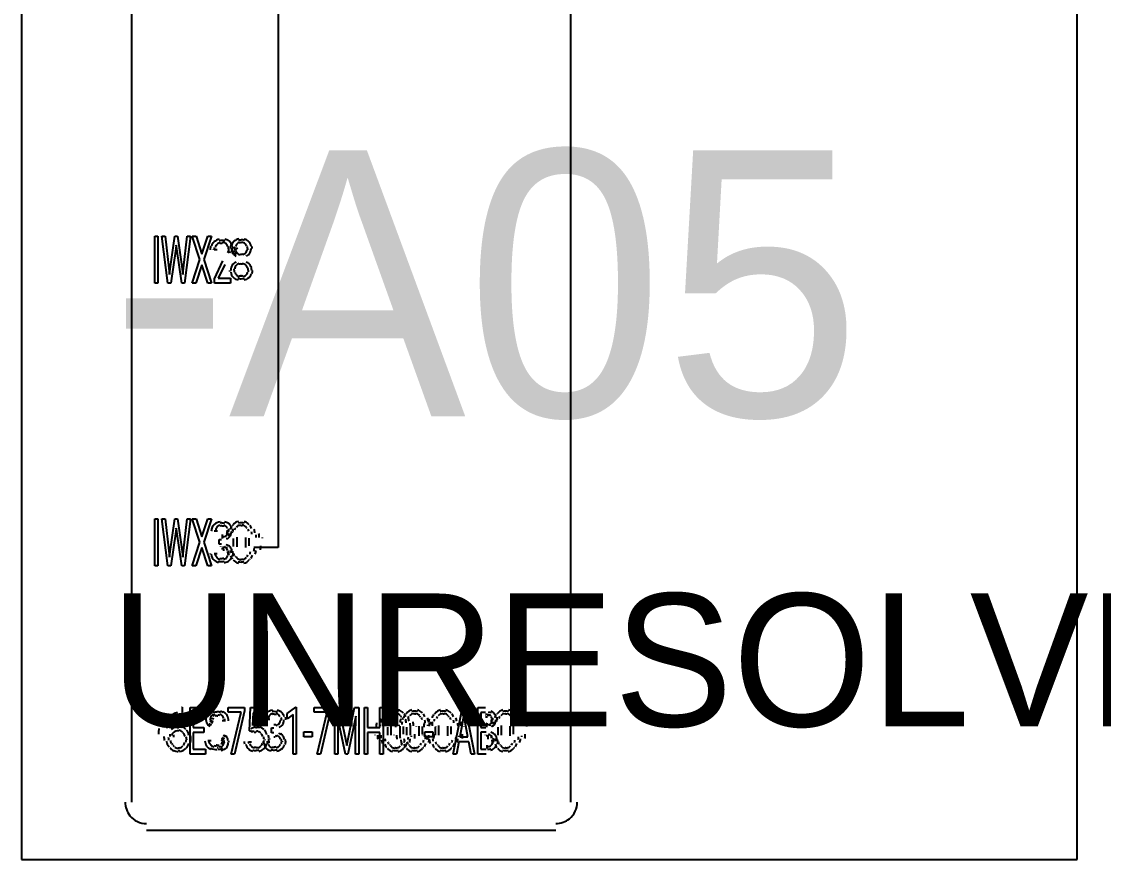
# Model space of a CAD drawing. Header units: millimetres. Extents: x 0 to 1000, y 0 to 1400.
# Drawn here: x 200 to 224.41, y 165 to 183.91 of the extents above; entities that cross this region are included whole.
import ezdxf

# ---------------------------------------------------------------- set-up
doc = ezdxf.new("R2010")
doc.units = ezdxf.units.MM

msp = doc.modelspace()

# ---------------------------------------------------------------- linework, layer by layer
at = {"layer": 'COMPONENT_DETAIL'}
for p, q in [((202.4896, 166.2923), (202.4896, 279.8565)), ((212.3814, 279.8565), (212.3814, 166.2923)), ((205.7869, 214.5676), (205.7869, 172.0342)), ((203.0033, 178.0063), (203.0033, 179.0638)), ((203.0033, 179.0638), (203.0753, 179.0638)), ((203.0753, 179.0638), (203.0753, 178.0063)), ((203.2987, 178.0063), (203.1665, 179.0638)), ((203.1665, 179.0638), (203.2386, 179.0638)), ((203.2386, 179.0638), (203.3249, 178.3397)), ((203.3508, 178.3259), (203.4589, 179.0638)), ((203.4589, 179.0638), (203.5197, 179.0638)), ((203.5197, 179.0638), (203.6252, 178.3259)), ((203.6519, 178.3404), (203.7367, 179.0638)), ((203.8091, 179.0638), (203.6766, 178.0063)), ((203.7367, 179.0638), (203.8091, 179.0638)), ((204.0242, 178.5394), (203.8512, 179.0638)), ((203.8512, 179.0638), (203.9356, 179.0638)), ((203.9356, 179.0638), (204.0674, 178.6585)), ((204.0674, 178.6585), (204.1984, 179.0638)), ((204.2832, 179.0638), (204.1105, 178.5394)), ((204.1984, 179.0638), (204.2832, 179.0638)), ((203.4811, 178.7769), (203.3643, 178.0063)), ((203.4897, 178.8575), (203.4811, 178.7769)), ((203.4983, 178.7769), (203.4897, 178.8575)), ((203.6109, 178.0063), (203.4983, 178.7769)), ((204.4119, 178.7522), (204.3425, 178.7522)), ((203.847, 178.0063), (204.0242, 178.5394)), ((204.0674, 178.4188), (203.9322, 178.0063)), ((204.2017, 178.0063), (204.0674, 178.4188)), ((204.1105, 178.5394), (204.2873, 178.0063)), ((204.353, 178.1029), (204.5422, 178.5096)), ((204.5831, 178.4232), (204.4367, 178.116)), ((203.3249, 178.3397), (203.3354, 178.2002)), ((203.3354, 178.2002), (203.3508, 178.3259)), ((203.6252, 178.3259), (203.6402, 178.1981)), ((203.6402, 178.1981), (203.6519, 178.3404)), ((203.0753, 178.0063), (203.0033, 178.0063)), ((203.3643, 178.0063), (203.2987, 178.0063)), ((203.6766, 178.0063), (203.6109, 178.0063)), ((203.9322, 178.0063), (203.847, 178.0063)), ((204.2873, 178.0063), (204.2017, 178.0063)), ((204.353, 178.0063), (204.353, 178.1029)), ((204.7111, 178.0063), (204.353, 178.0063)), ((204.4367, 178.116), (204.7111, 178.116)), ((204.7111, 178.116), (204.7111, 178.0063)), ((203.0033, 171.6263), (203.0033, 172.6838)), ((203.0033, 172.6838), (203.0753, 172.6838)), ((203.0753, 172.6838), (203.0753, 171.6263)), ((203.2987, 171.6263), (203.1665, 172.6838)), ((203.1665, 172.6838), (203.2386, 172.6838)), ((203.2386, 172.6838), (203.3249, 171.9597)), ((203.3508, 171.9459), (203.4589, 172.6838)), ((203.4589, 172.6838), (203.5197, 172.6838)), ((203.5197, 172.6838), (203.6252, 171.9459)), ((203.6519, 171.9604), (203.7367, 172.6838)), ((203.8091, 172.6838), (203.6766, 171.6263)), ((203.7367, 172.6838), (203.8091, 172.6838)), ((204.0242, 172.1594), (203.8512, 172.6838)), ((203.8512, 172.6838), (203.9356, 172.6838)), ((203.9356, 172.6838), (204.0674, 172.2785)), ((204.0674, 172.2785), (204.1984, 172.6838)), ((204.2832, 172.6838), (204.1105, 172.1594)), ((204.1984, 172.6838), (204.2832, 172.6838)), ((203.4811, 172.3969), (203.3643, 171.6263)), ((203.4897, 172.4775), (203.4811, 172.3969)), ((203.4983, 172.3969), (203.4897, 172.4775)), ((203.6109, 171.6263), (203.4983, 172.3969)), ((204.4172, 172.4063), (204.3477, 172.4063)), ((203.847, 171.6263), (204.0242, 172.1594)), ((204.1105, 172.1594), (204.2873, 171.6263)), ((204.454, 172.1107), (204.454, 172.2204)), ((204.454, 172.2204), (204.5061, 172.2204)), ((204.5061, 172.1107), (204.454, 172.1107)), ((204.7824, 172.0592), (204.7824, 172.2386)), ((204.8518, 172.2712), (204.8518, 172.0563)), ((205.0579, 172.041), (205.0579, 172.2611)), ((205.1273, 172.2516), (205.1273, 172.0773)), ((203.3249, 171.9597), (203.3354, 171.8202)), ((203.3354, 171.8202), (203.3508, 171.9459)), ((203.6252, 171.9459), (203.6402, 171.818)), ((203.6402, 171.818), (203.6519, 171.9604)), ((204.0674, 172.0388), (203.9322, 171.6263)), ((204.2017, 171.6263), (204.0674, 172.0388)), ((204.3429, 171.9052), (204.4127, 171.9052)), ((205.7869, 172.0342), (205.2373, 172.0342)), ((203.0753, 171.6263), (203.0033, 171.6263)), ((203.3643, 171.6263), (203.2987, 171.6263)), ((203.6766, 171.6263), (203.6109, 171.6263)), ((203.9322, 171.6263), (203.847, 171.6263)), ((204.2873, 171.6263), (204.2017, 171.6263)), ((203.61, 168.4311), (203.6224, 168.4311)), ((203.6224, 168.4311), (203.6224, 168.3171)), ((203.7996, 167.3729), (203.7996, 168.4304)), ((203.7996, 168.4304), (204.143, 168.4304)), ((204.143, 168.4304), (204.143, 168.3156)), ((204.658, 168.32), (204.658, 168.4304)), ((204.658, 168.4304), (205.0273, 168.4304)), ((205.0273, 168.4304), (205.0273, 168.3549)), ((205.138, 167.9031), (205.1658, 168.4304)), ((205.1658, 168.4304), (205.4458, 168.4304)), ((205.4458, 168.4304), (205.4458, 168.3062)), ((205.9878, 168.2909), (206.1868, 168.4355)), ((206.1868, 168.4355), (206.1976, 168.4355)), ((206.1976, 168.4355), (206.1976, 167.3729)), ((206.5966, 168.32), (206.5966, 168.4304)), ((206.5966, 168.4304), (206.966, 168.4304)), ((206.966, 168.4304), (206.966, 168.3549)), ((207.0628, 168.4304), (207.1559, 168.4304)), ((207.0628, 167.3729), (207.0628, 168.4304)), ((207.1559, 168.4304), (207.3346, 167.5676)), ((207.3346, 167.5676), (207.5132, 168.4304)), ((207.5132, 168.4304), (207.6067, 168.4304)), ((207.6067, 168.4304), (207.6067, 167.3729)), ((207.7339, 167.3729), (207.7339, 168.4304)), ((207.7339, 168.4304), (207.806, 168.4304)), ((207.806, 168.4304), (207.806, 167.9757)), ((208.0815, 167.9757), (208.0815, 168.4304)), ((208.0815, 168.4304), (208.1539, 168.4304)), ((208.1539, 168.4304), (208.1539, 167.3729)), ((209.736, 167.3729), (209.9447, 168.4304)), ((209.9447, 168.4304), (210.0078, 168.4304)), ((210.0078, 168.4304), (210.2168, 167.3729)), ((210.2904, 167.3729), (210.2904, 168.4304)), ((210.2904, 168.4304), (210.4691, 168.4304)), ((203.6224, 168.3171), (203.6096, 168.3171)), ((204.143, 168.3156), (203.8716, 168.3156)), ((203.8716, 168.3156), (203.8716, 167.9757)), ((204.9538, 168.32), (204.658, 168.32)), ((204.7282, 167.3729), (204.9538, 168.32)), ((205.0273, 168.3549), (204.801, 167.3729)), ((205.2248, 168.3062), (205.2082, 168.0179)), ((205.4458, 168.3062), (205.2248, 168.3062)), ((205.9878, 168.1689), (205.9878, 168.2909)), ((206.1278, 168.2684), (205.9878, 168.1689)), ((206.1278, 167.3729), (206.1278, 168.2684)), ((206.8924, 168.32), (206.5966, 168.32)), ((206.6668, 167.3729), (206.8924, 168.32)), ((206.966, 168.3549), (206.7396, 167.3729)), ((207.3068, 167.3729), (207.1278, 168.227)), ((207.1278, 168.227), (207.1349, 167.7847)), ((207.5414, 168.2292), (207.362, 167.3729)), ((207.5346, 167.7847), (207.5414, 168.2292)), ((209.9763, 168.2583), (209.8835, 167.7637)), ((210.0693, 167.7637), (209.9763, 168.2583)), ((210.3625, 168.3156), (210.3625, 167.9794)), ((210.4691, 168.3156), (210.3625, 168.3156)), ((203.8716, 167.9757), (204.1085, 167.9757)), ((204.1085, 167.9757), (204.1085, 167.8617)), ((204.5991, 168.1246), (204.5266, 168.1246)), ((205.602, 168.1529), (205.5325, 168.1529)), ((205.6388, 167.8574), (205.6388, 167.967)), ((205.6388, 167.967), (205.6909, 167.967)), ((207.806, 167.9757), (208.0815, 167.9757)), ((208.2617, 167.8058), (208.2617, 167.9852)), ((208.3311, 168.0179), (208.3311, 167.8029)), ((208.5372, 167.7876), (208.5372, 168.0077)), ((208.6066, 167.9983), (208.6066, 167.824)), ((208.6933, 167.8058), (208.6933, 167.9852)), ((208.7628, 168.0179), (208.7628, 167.8029)), ((208.9688, 167.7876), (208.9688, 168.0077)), ((209.0383, 167.9983), (209.0383, 167.824)), ((209.337, 167.8058), (209.337, 167.9852)), ((209.4065, 168.0179), (209.4065, 167.8029)), ((209.6125, 167.7876), (209.6125, 168.0077)), ((209.682, 167.9983), (209.682, 167.824)), ((210.3625, 167.9794), (210.4713, 167.9794)), ((210.7487, 167.8058), (210.7487, 167.9852)), ((210.8181, 168.0179), (210.8181, 167.8029)), ((211.0242, 167.7876), (211.0242, 168.0077)), ((211.0937, 167.9983), (211.0937, 167.824)), ((203.354, 167.7753), (203.354, 167.8269)), ((203.4238, 167.8094), (203.4238, 167.76)), ((204.1085, 167.8617), (203.8716, 167.8617)), ((203.8716, 167.8617), (203.8716, 167.487)), ((204.2031, 167.6794), (204.2755, 167.6794)), ((205.1936, 167.8755), (205.138, 167.9031)), ((205.212, 167.9046), (205.1936, 167.8755)), ((205.6909, 167.8574), (205.6388, 167.8574)), ((206.3696, 167.7673), (206.3696, 167.877)), ((206.3696, 167.877), (206.5527, 167.877)), ((206.5527, 167.7673), (206.3696, 167.7673)), ((206.5527, 167.877), (206.5527, 167.7673)), ((207.1349, 167.7847), (207.1349, 167.3729)), ((207.5346, 167.3729), (207.5346, 167.7847)), ((208.0815, 167.8617), (207.806, 167.8617)), ((207.806, 167.8617), (207.806, 167.3729)), ((208.0815, 167.3729), (208.0815, 167.8617)), ((209.0957, 167.7673), (209.0957, 167.877)), ((209.0957, 167.877), (209.2789, 167.877)), ((209.2789, 167.7673), (209.0957, 167.7673)), ((209.2789, 167.877), (209.2789, 167.7673)), ((209.8835, 167.7637), (210.0693, 167.7637)), ((210.4826, 167.8675), (210.3625, 167.8675)), ((210.3625, 167.8675), (210.3625, 167.487)), ((210.4826, 167.8675), (210.4826, 167.8675)), ((203.8716, 167.487), (204.1468, 167.487)), ((204.1468, 167.487), (204.1468, 167.3729)), ((205.1185, 167.6511), (205.1842, 167.6511)), ((205.5277, 167.6518), (205.5975, 167.6518)), ((209.8618, 167.6489), (209.8103, 167.3729)), ((210.0907, 167.6489), (209.8618, 167.6489)), ((210.1429, 167.3729), (210.0907, 167.6489)), ((210.3625, 167.487), (210.4815, 167.487)), ((204.1468, 167.3729), (203.7996, 167.3729)), ((204.801, 167.3729), (204.7282, 167.3729)), ((206.1976, 167.3729), (206.1278, 167.3729)), ((206.7396, 167.3729), (206.6668, 167.3729)), ((207.1349, 167.3729), (207.0628, 167.3729)), ((207.362, 167.3729), (207.3068, 167.3729)), ((207.6067, 167.3729), (207.5346, 167.3729)), ((207.806, 167.3729), (207.7339, 167.3729)), ((208.1539, 167.3729), (208.0815, 167.3729)), ((209.8103, 167.3729), (209.736, 167.3729)), ((210.2168, 167.3729), (210.1429, 167.3729)), ((210.48, 167.3729), (210.2904, 167.3729)), ((212.0517, 165.6542), (202.8193, 165.6542))]:
    msp.add_line(p, q, dxfattribs=at)
for centre, radius, start, end in [((204.4951, 178.7757), 0.222, 133.4541, 162.9471), ((204.5035, 178.7586), 0.2399, 100.787, 133.4382), ((204.5086, 178.7784), 0.1418, 102.1738, 129.2061), ((204.5197, 178.6185), 0.3487, 89.6607, 101.3702), ((204.5228, 178.624), 0.3445, 78.2173, 90.4129), ((204.5215, 178.7338), 0.1776, 82.1602, 90.1506), ((204.5277, 178.8004), 0.1263, 43.4417, 83.1661), ((204.5394, 178.7709), 0.2305, 55.9269, 78.4888), ((204.5486, 178.8015), 0.2037, 47.9298, 55.4049), ((204.5534, 178.8109), 0.1938, 4.3348, 48.056), ((204.9261, 178.8127), 0.1917, 132.2456, 164.5091), ((204.9396, 178.7833), 0.2214, 100.7054, 132.1386), ((204.9477, 178.8055), 0.1219, 105.9233, 135.1661), ((204.9538, 178.6588), 0.3182, 89.673, 101.2452), ((204.9541, 178.7599), 0.1578, 89.4777, 105.7297), ((204.9567, 178.6746), 0.3062, 76.2877, 90.4586), ((204.9551, 178.7439), 0.1699, 86.9834, 90.0192), ((204.9585, 178.7992), 0.1278, 44.3958, 88.2499), ((204.971, 178.7851), 0.2198, 47.8241, 76.4266), ((204.9814, 178.8086), 0.1963, 6.9168, 47.6262), ((204.5326, 178.7558), 0.279, 163.2878, 180.5582), ((204.5982, 178.7522), 0.2734, 178.4391, 180.0084), ((204.5577, 178.7565), 0.2138, 165.9091, 178.8685), ((204.5106, 178.7809), 0.1424, 136.1757, 166.3673), ((204.505, 178.7897), 0.1318, 129.7286, 135.7539), ((204.52, 178.6852), 0.2144, 89.5461, 102.5418), ((204.5241, 178.7934), 0.1338, 16.1713, 43.5286), ((204.4842, 178.7818), 0.1937, 331.4255, 352.9366), ((204.5004, 178.7811), 0.1698, 359.4863, 15.9343), ((204.4376, 178.8283), 0.2707, 328.8295, 331.7891), ((204.4906, 178.779), 0.1842, 353.2258, 0.0166), ((204.342, 178.9424), 0.4356, 323.8963, 328.6419), ((204.9681, 178.7909), 0.2555, 164.6186, 180.5293), ((204.9485, 178.7878), 0.2267, 179.9991, 181.1691), ((204.9221, 178.7835), 0.1879, 180.4316, 213.2715), ((204.5222, 178.8006), 0.2403, 337.8914, 358.9968), ((204.1588, 179.1992), 0.7675, 320.7373, 323.9739), ((204.9311, 178.7953), 0.2038, 213.3437, 222.6274), ((204.3954, 178.8952), 0.4397, 326.9133, 338.3508), ((204.5022, 178.7955), 0.2696, 359.9252, 5.5972), ((204.9368, 178.8077), 0.2164, 222.955, 244.137), ((204.2091, 179.1262), 0.7644, 319.6472, 327.096), ((204.9873, 178.7871), 0.1818, 168.3802, 180.3602), ((204.9767, 178.7837), 0.1661, 179.5033, 194.9126), ((204.9487, 178.8043), 0.1236, 135.3052, 168.9884), ((204.9493, 178.7698), 0.1246, 194.9721, 224.1944), ((203.9118, 179.5883), 1.235, 318.5133, 320.7829), ((204.03, 179.4122), 1.1052, 317.2588, 319.9046), ((204.948, 178.7677), 0.1221, 224.2962, 262.0157), ((204.9546, 178.8338), 0.1732, 261.1246, 270.1963), ((204.956, 178.8169), 0.1604, 269.4827, 285.0987), ((204.9632, 178.7646), 0.1193, 285.1585, 315.9485), ((204.9594, 178.7991), 0.1269, 16.3252, 44.7914), ((204.9591, 178.772), 0.1276, 316.0414, 351.9161), ((204.9738, 178.8059), 0.2142, 296.7588, 325.7536), ((204.9371, 178.7875), 0.1607, 359.479, 16.0678), ((204.9248, 178.7848), 0.1787, 351.1058, 0.1939), ((204.9921, 178.7814), 0.1817, 325.8415, 338.4794), ((204.9842, 178.7855), 0.1936, 338.8763, 0.5167), ((204.926, 178.7888), 0.2789, 359.8416, 7.9697), ((204.928, 178.2844), 0.2178, 115.5538, 145.6416), ((204.9439, 178.2292), 0.2656, 113.2433, 116.2058), ((204.9449, 178.3135), 0.1362, 104.8857, 135.2446), ((204.9532, 178.2529), 0.1837, 89.4956, 104.8581), ((204.9546, 178.2318), 0.1997, 82.2613, 90.1434), ((204.9613, 178.3043), 0.1439, 45.303, 83.1921), ((204.9724, 178.257), 0.2413, 47.9007, 67.1949), ((204.9602, 178.8504), 0.2534, 296.0928, 297.3613), ((204.9816, 178.2793), 0.2198, 35.2364, 47.5511), ((204.9753, 178.2913), 0.2848, 179.9316, 185.3254), ((204.9204, 178.2947), 0.2041, 145.6796, 180.626), ((204.921, 178.2753), 0.2043, 184.0105, 228.5071), ((204.985, 178.2955), 0.197, 171.2646, 180.1864), ((204.9771, 178.2926), 0.1854, 179.5155, 193.6464), ((204.9473, 178.3095), 0.1407, 135.34, 172.1044), ((204.9389, 178.2738), 0.1277, 193.354, 225.8259), ((204.9408, 178.2802), 0.1331, 226.4181, 255.8552), ((204.9528, 178.3648), 0.1997, 255.4654, 268.7987), ((204.955, 178.4406), 0.2572, 268.3449, 270.0095), ((204.9561, 178.3788), 0.2103, 269.576, 282.082), ((204.9666, 178.2889), 0.1404, 281.752, 306.6056), ((204.9712, 178.2743), 0.1275, 307.1346, 314.0278), ((204.9695, 178.2767), 0.1305, 314.2552, 350.1694), ((204.9639, 178.3085), 0.139, 17.2921, 45.4631), ((204.942, 178.2968), 0.1723, 359.4454, 16.9257), ((204.9298, 178.2934), 0.1902, 349.4141, 0.2933), ((204.9928, 178.2704), 0.1978, 310.8497, 342.7449), ((204.9938, 178.295), 0.1982, 359.276, 35.4014), ((204.959, 178.2884), 0.2493, 343.1293, 0.5776), ((204.9355, 178.309), 0.2375, 228.7554, 257.8485), ((204.9533, 178.454), 0.3506, 257.4586, 270.4286), ((204.9566, 178.4539), 0.3505, 269.6192, 281.979), ((204.9733, 178.3135), 0.2413, 281.5473, 310.917), ((204.4905, 172.4074), 0.2106, 131.5745, 154.4799), ((204.5051, 172.3788), 0.2411, 96.9874, 131.9691), ((204.5153, 172.2661), 0.3277, 89.8593, 97.7827), ((204.5176, 172.2424), 0.3457, 78.3654, 90.4133), ((204.5343, 172.3925), 0.2293, 56.623, 78.6387), ((204.5444, 172.4265), 0.1997, 47.0255, 56.0856), ((204.5453, 172.43), 0.1968, 10.9208, 46.7779), ((204.933, 172.4346), 0.1964, 101.644, 144.5143), ((204.9529, 172.2819), 0.3158, 89.5283, 102.582), ((204.9566, 172.2784), 0.3185, 77.0438, 90.5082), ((204.9754, 172.4269), 0.2025, 48.2778, 77.4996), ((204.9788, 172.4386), 0.1926, 36.3142, 47.6307), ((204.4927, 172.41), 0.2128, 155.3484, 180.7484), ((204.5372, 172.4069), 0.1761, 172.5097, 180.1361), ((204.5034, 172.4185), 0.1258, 133.835, 173.5343), ((204.5055, 172.4131), 0.1309, 103.293, 133.562), ((204.5149, 172.3408), 0.1874, 89.5322, 103.5319), ((204.5176, 172.3161), 0.2062, 76.1116, 90.7029), ((205.3407, 172.2429), 0.8194, 173.7674, 180.2316), ((204.5357, 172.4413), 0.1076, 13.9578, 77.6714), ((204.5283, 172.3902), 0.1216, 311.7325, 354.2803), ((205.1296, 172.2891), 0.5076, 164.3059, 173.9001), ((204.4943, 172.4015), 0.1721, 353.0942, 0.1175), ((205.2466, 172.2752), 0.5791, 172.0258, 178.0705), ((204.4728, 172.4058), 0.2037, 359.1804, 15.0452), ((204.9935, 172.365), 0.2998, 148.7922, 164.5682), ((204.5369, 172.428), 0.2163, 325.2332, 332.8747), ((204.5673, 172.4001), 0.1669, 332.355, 359.718), ((205.0924, 172.318), 0.3505, 163.3765, 172.1411), ((204.9491, 172.4129), 0.2252, 144.5884, 148.1162), ((204.4816, 172.4015), 0.2928, 359.6364, 11.6088), ((204.9946, 172.3756), 0.2005, 149.4208, 163.6283), ((204.9449, 172.4335), 0.1154, 105.7981, 149.7388), ((204.9535, 172.3732), 0.1628, 89.3804, 105.6764), ((204.9551, 172.3499), 0.1805, 81.1057, 90.2187), ((204.9636, 172.4298), 0.1188, 30.7408, 82.4658), ((204.939, 172.3987), 0.1618, 24.2875, 31.3934), ((204.8842, 172.3538), 0.2492, 12.0807, 23.8171), ((204.9382, 172.3857), 0.2644, 18.2931, 35.677), ((204.7554, 172.2983), 0.4427, 4.8365, 12.2906), ((204.8193, 172.3067), 0.4488, 8.0247, 18.5606), ((204.5587, 172.2643), 0.7326, 359.8093, 4.9408), ((204.6248, 172.2511), 0.7374, 1.1275, 8.1718), ((204.5048, 172.5272), 0.2327, 270.492, 281.8953), ((204.5161, 172.4275), 0.1553, 281.669, 301.2944), ((204.524, 172.3994), 0.131, 301.7835, 311.7546), ((205.3887, 172.2622), 0.7879, 177.8639, 179.5036), ((204.5496, 171.883), 0.2268, 57.6433, 72.8626), ((204.544, 172.4184), 0.2035, 292.9804, 325.2391), ((204.5311, 172.467), 0.2449, 292.5422, 293.6931), ((204.5661, 171.935), 0.1805, 36.7247, 57.4701), ((204.555, 172.0729), 0.8399, 353.8441, 0.2288), ((204.4732, 172.2396), 0.96, 0.5433, 1.3867), ((204.5279, 171.905), 0.2715, 179.976, 183.2331), ((204.4793, 171.8932), 0.1999, 181.8183, 229.6455), ((204.5198, 171.9032), 0.1573, 179.4468, 196.2872), ((204.497, 171.8911), 0.1226, 196.5661, 227.7059), ((205.4103, 172.0749), 0.9215, 180.7435, 181.1522), ((204.5037, 171.6987), 0.3125, 84.0196, 89.3326), ((204.5112, 171.8218), 0.2185, 71.9008, 84.3555), ((205.2836, 172.0657), 0.7355, 180.8977, 188.0055), ((204.5279, 171.9179), 0.1416, 49.5091, 72.1833), ((204.5364, 171.9404), 0.1205, 12.9498, 48.7551), ((204.5331, 171.8883), 0.1245, 315.0731, 345.0429), ((205.3381, 172.053), 0.7135, 179.7996, 185.2461), ((205.0986, 172.014), 0.4612, 187.8816, 198.2347), ((204.4959, 171.9203), 0.1819, 359.5051, 13.4237), ((204.49, 171.9126), 0.1905, 344.5985, 357.9271), ((204.5491, 171.8958), 0.2035, 311.6358, 343.7652), ((204.448, 171.9181), 0.2521, 357.4755, 0.0225), ((204.5656, 171.9361), 0.1806, 8.0545, 36.3562), ((204.9825, 171.9382), 0.2814, 197.9695, 215.2623), ((205.1491, 172.0183), 0.435, 185.1412, 193.0082), ((204.5253, 171.9221), 0.2407, 359.8317, 8.5873), ((204.5077, 171.9178), 0.2665, 343.9832, 0.5571), ((205.0256, 171.9618), 0.2488, 192.7897, 205.2507), ((204.9767, 171.9196), 0.1702, 205.8002, 211.2546), ((204.9522, 171.8879), 0.127, 210.379, 238.4008), ((204.9183, 171.9321), 0.195, 328.6635, 343.3325), ((204.8168, 171.9933), 0.351, 343.0498, 351.9392), ((204.9117, 171.9491), 0.3064, 329.2804, 344.7473), ((204.6548, 172.0395), 0.5914, 351.8072, 357.7958), ((204.7718, 172.0261), 0.5198, 344.4935, 353.9764), ((204.5038, 172.0547), 0.8132, 357.5871, 359.2682), ((204.4987, 171.9354), 0.2427, 229.4224, 256.8555), ((204.5047, 171.9077), 0.1395, 227.7653, 257.8763), ((204.5145, 172.0606), 0.3404, 256.6827, 270.4413), ((204.5152, 171.993), 0.2059, 257.4584, 270.4267), ((204.5174, 172.0192), 0.2258, 269.5965, 280.8788), ((204.5174, 172.0643), 0.3432, 269.7285, 280.3858), ((204.5281, 171.9155), 0.1457, 280.6347, 299.8594), ((204.5315, 171.9344), 0.2426, 279.783, 311.6256), ((204.537, 171.8828), 0.1176, 300.3576, 314.5516), ((204.9348, 171.8762), 0.1971, 215.8618, 257.2788), ((204.9536, 172.0162), 0.3067, 256.6229, 270.5105), ((204.9513, 171.8921), 0.1291, 239.6522, 265.9794), ((204.9553, 171.9529), 0.1755, 265.1324, 270.0603), ((204.9569, 172.0271), 0.315, 269.5979, 281.6733), ((204.9566, 171.9236), 0.1533, 269.3314, 287.218), ((204.9631, 171.8781), 0.1176, 287.7958, 329.0809), ((204.9757, 171.876), 0.1972, 280.5802, 324.9173), ((204.958, 171.8999), 0.2289, 324.9361, 328.6153), ((203.6119, 167.9746), 0.3632, 141.4299, 157.8541), ((203.5819, 168.0156), 0.3094, 102.8716, 140.8565), ((203.6016, 167.986), 0.2533, 134.5304, 161.621), ((203.5939, 167.9958), 0.2402, 104.2856, 133.863), ((203.6122, 167.795), 0.4824, 90.3778, 103.5868), ((203.6121, 167.8652), 0.3428, 90.6001, 104.5147), ((204.3509, 168.1611), 0.1917, 132.4834, 181.0242), ((204.3787, 168.1103), 0.2477, 129.2526, 133.4249), ((204.3856, 168.0904), 0.2658, 101.9879, 128.8742), ((204.4014, 168.159), 0.1588, 175.1781, 180.0581), ((204.3696, 168.1681), 0.1119, 127.7287, 176.7106), ((204.5253, 168.761), 0.6216, 248.2007, 252.4528), ((204.3809, 168.1413), 0.138, 114.0403, 127.9849), ((204.5815, 169.0973), 0.8896, 252.3389, 254.347), ((204.3937, 168.083), 0.1861, 99.0696, 113.7659), ((204.4042, 167.9347), 0.3869, 89.5906, 102.3171), ((204.405, 167.9523), 0.2866, 89.6695, 99.2313), ((204.4075, 167.9635), 0.3651, 77.2359, 90.3249), ((204.4063, 167.9166), 0.3136, 86.2643, 90.0533), ((204.4111, 168.0257), 0.2306, 73.7889, 86.6654), ((204.4267, 168.1253), 0.1517, 48.5927, 74.1243), ((204.4172, 168.051), 0.2973, 63.838, 77.0809), ((204.4344, 168.1439), 0.1337, 14.9782, 48.2005), ((204.4302, 168.0978), 0.257, 45.9863, 64.1609), ((204.4014, 168.1269), 0.1837, 359.4697, 14.9832), ((204.4424, 168.1247), 0.2299, 32.2748, 45.6545), ((204.4455, 168.1264), 0.2254, 359.6507, 32.613), ((205.6775, 168.1566), 0.2128, 155.3484, 180.7484), ((205.6753, 168.154), 0.2106, 131.5745, 154.4799), ((205.6899, 168.1254), 0.2411, 96.9874, 131.9691), ((205.722, 168.1535), 0.1761, 172.5097, 180.1361), ((205.6882, 168.1651), 0.1258, 133.835, 173.5343), ((205.6903, 168.1597), 0.1309, 103.293, 133.562), ((205.7001, 168.0128), 0.3277, 89.8593, 97.7827), ((205.6996, 168.0874), 0.1874, 89.5322, 103.5319), ((205.7024, 167.9891), 0.3457, 78.3654, 90.4133), ((205.7024, 168.0627), 0.2062, 76.1116, 90.7029), ((205.7205, 168.1879), 0.1076, 13.9578, 77.6714), ((205.7191, 168.1391), 0.2293, 56.623, 78.6387), ((205.7292, 168.1731), 0.1997, 47.0255, 56.0856), ((205.6576, 168.1524), 0.2037, 359.1804, 15.0452), ((205.7301, 168.1767), 0.1968, 10.9208, 46.7779), ((205.6663, 168.1481), 0.2928, 359.6364, 11.6088), ((208.6089, 168.0357), 0.5076, 164.3059, 173.9001), ((208.4728, 168.1116), 0.2998, 148.7922, 164.5682), ((208.5716, 168.0646), 0.3505, 163.3765, 172.1411), ((208.4284, 168.1596), 0.2252, 144.5884, 148.1162), ((208.4123, 168.1813), 0.1964, 101.644, 144.5143), ((208.4739, 168.1223), 0.2005, 149.4208, 163.6283), ((208.4242, 168.1801), 0.1154, 105.7981, 149.7388), ((208.4322, 168.0285), 0.3158, 89.5283, 102.582), ((208.4328, 168.1198), 0.1628, 89.3804, 105.6764), ((208.4359, 168.025), 0.3185, 77.0438, 90.5082), ((208.4344, 168.0965), 0.1805, 81.1057, 90.2187), ((208.4428, 168.1764), 0.1188, 30.7408, 82.4658), ((208.4547, 168.1735), 0.2025, 48.2778, 77.4996), ((209.0406, 168.0357), 0.5076, 164.3059, 173.9001), ((208.4183, 168.1453), 0.1618, 24.2875, 31.3934), ((208.4581, 168.1852), 0.1926, 36.3142, 47.6307), ((208.3635, 168.1004), 0.2492, 12.0807, 23.8171), ((208.9045, 168.1116), 0.2998, 148.7922, 164.5682), ((208.4175, 168.1323), 0.2644, 18.2931, 35.677), ((209.0033, 168.0646), 0.3505, 163.3765, 172.1411), ((208.8601, 168.1596), 0.2252, 144.5884, 148.1162), ((208.844, 168.1813), 0.1964, 101.644, 144.5143), ((208.9056, 168.1223), 0.2005, 149.4208, 163.6283), ((208.2986, 168.0533), 0.4488, 8.0247, 18.5606), ((208.8558, 168.1801), 0.1154, 105.7981, 149.7388), ((208.8638, 168.0285), 0.3158, 89.5283, 102.582), ((208.8644, 168.1198), 0.1628, 89.3804, 105.6764), ((208.8675, 168.025), 0.3185, 77.0438, 90.5082), ((208.8661, 168.0965), 0.1805, 81.1057, 90.2187), ((208.8745, 168.1764), 0.1188, 30.7408, 82.4658), ((208.8863, 168.1735), 0.2025, 48.2778, 77.4996), ((208.85, 168.1453), 0.1618, 24.2875, 31.3934), ((208.8897, 168.1852), 0.1926, 36.3142, 47.6307), ((208.7951, 168.1004), 0.2492, 12.0807, 23.8171), ((208.8491, 168.1323), 0.2644, 18.2931, 35.677), ((208.7303, 168.0533), 0.4488, 8.0247, 18.5606), ((209.6843, 168.0357), 0.5076, 164.3059, 173.9001), ((209.5482, 168.1116), 0.2998, 148.7922, 164.5682), ((209.647, 168.0646), 0.3505, 163.3765, 172.1411), ((209.5038, 168.1596), 0.2252, 144.5884, 148.1162), ((209.4877, 168.1813), 0.1964, 101.644, 144.5143), ((209.5493, 168.1223), 0.2005, 149.4208, 163.6283), ((209.4996, 168.1801), 0.1154, 105.7981, 149.7388), ((209.5075, 168.0285), 0.3158, 89.5283, 102.582), ((209.5081, 168.1198), 0.1628, 89.3804, 105.6764), ((209.5112, 168.025), 0.3185, 77.0438, 90.5082), ((209.5098, 168.0965), 0.1805, 81.1057, 90.2187), ((209.5182, 168.1764), 0.1188, 30.7408, 82.4658), ((209.53, 168.1735), 0.2025, 48.2778, 77.4996), ((209.4937, 168.1453), 0.1618, 24.2875, 31.3934), ((209.5334, 168.1852), 0.1926, 36.3142, 47.6307), ((209.4388, 168.1004), 0.2492, 12.0807, 23.8171), ((209.4928, 168.1323), 0.2644, 18.2931, 35.677), ((209.374, 168.0533), 0.4488, 8.0247, 18.5606), ((210.4708, 167.7642), 0.5052, 82.1256, 90.2933), ((210.4692, 167.9554), 0.2732, 89.8852, 90.0383), ((210.4702, 167.8848), 0.3268, 82.6982, 90.173), ((210.4814, 168.0484), 0.2016, 71.6866, 82.8453), ((210.489, 168.01), 0.3169, 69.9044, 82.2858), ((210.499, 168.1484), 0.1215, 52.8283, 71.985), ((210.5118, 168.1834), 0.089, 31.8851, 52.1416), ((210.5157, 168.1495), 0.2042, 51.184, 70.0181), ((211.0959, 168.0357), 0.5076, 164.3059, 173.9001), ((210.4985, 168.1691), 0.1114, 10.9186, 31.3225), ((210.4537, 168.1511), 0.1784, 359.5559, 11.2093), ((210.5276, 168.183), 0.1734, 12.1018, 50.4213), ((210.9599, 168.1116), 0.2998, 148.7922, 164.5682), ((211.0587, 168.0646), 0.3505, 163.3765, 172.1411), ((210.9154, 168.1596), 0.2252, 144.5884, 148.1162), ((210.4629, 168.1516), 0.2712, 359.5252, 12.8212), ((210.8994, 168.1813), 0.1964, 101.644, 144.5143), ((210.961, 168.1223), 0.2005, 149.4208, 163.6283), ((210.9112, 168.1801), 0.1154, 105.7981, 149.7388), ((210.9192, 168.0285), 0.3158, 89.5283, 102.582), ((210.9198, 168.1198), 0.1628, 89.3804, 105.6764), ((210.9229, 168.025), 0.3185, 77.0438, 90.5082), ((210.9215, 168.0965), 0.1805, 81.1057, 90.2187), ((210.9299, 168.1764), 0.1188, 30.7408, 82.4658), ((210.9417, 168.1735), 0.2025, 48.2778, 77.4996), ((210.9053, 168.1453), 0.1618, 24.2875, 31.3934), ((210.9451, 168.1852), 0.1926, 36.3142, 47.6307), ((210.8505, 168.1004), 0.2492, 12.0807, 23.8171), ((210.9045, 168.1323), 0.2644, 18.2931, 35.677), ((210.7857, 168.0533), 0.4488, 8.0247, 18.5606), ((203.9208, 167.8329), 0.8317, 171.4524, 180.3159), ((203.7154, 167.8947), 0.5266, 157.9802, 171.6247), ((203.7449, 167.9157), 0.4713, 173.7818, 174.9252), ((203.6789, 167.9333), 0.3735, 161.2851, 174.2074), ((203.532, 167.7907), 0.208, 95.8332, 138.9954), ((203.5424, 167.6751), 0.2969, 89.8756, 97.0541), ((203.5446, 167.7506), 0.2396, 71.6407, 90.6241), ((203.5516, 167.8007), 0.2003, 39.6368, 71.0191), ((204.3514, 168.1544), 0.1923, 179.5063, 199.8695), ((204.348, 168.1558), 0.188, 200.6782, 228.1765), ((204.4074, 168.2891), 0.3217, 230.4982, 241.8088), ((204.3708, 168.1988), 0.2347, 227.4063, 229.9877), ((204.4789, 168.5424), 0.5406, 241.6337, 249.0065), ((204.5574, 168.9335), 0.8588, 248.9197, 254.1442), ((204.3619, 168.1579), 0.101, 179.6141, 228.1247), ((204.4046, 168.2514), 0.1958, 231.4636, 241.9262), ((204.3826, 168.1949), 0.1422, 226.5785, 230.8792), ((204.4605, 168.4506), 0.3677, 241.7177, 248.3259), ((205.2949, 167.7303), 0.2525, 93.7182, 120.2539), ((205.2993, 167.6573), 0.3082, 89.966, 94.2495), ((205.3012, 167.7105), 0.2678, 73.8045, 90.5586), ((205.3122, 167.7881), 0.2068, 41.3071, 73.543), ((205.2928, 167.7557), 0.2444, 13.5076, 41.2175), ((205.6896, 168.2738), 0.2327, 270.492, 281.8953), ((205.7008, 168.1742), 0.1553, 281.669, 301.2944), ((205.7088, 168.146), 0.131, 301.7835, 311.7546), ((205.7131, 168.1368), 0.1216, 311.7325, 354.2803), ((205.7288, 168.165), 0.2035, 292.9804, 325.2391), ((205.7159, 168.2137), 0.2449, 292.5422, 293.6931), ((205.6791, 168.1481), 0.1721, 353.0942, 0.1175), ((205.7217, 168.1747), 0.2163, 325.2332, 332.8747), ((205.7521, 168.1468), 0.1669, 332.355, 359.718), ((208.82, 167.9895), 0.8194, 173.7674, 180.2316), ((208.868, 168.0089), 0.7879, 177.8639, 179.5036), ((208.7259, 168.0219), 0.5791, 172.0258, 178.0705), ((209.2517, 167.9895), 0.8194, 173.7674, 180.2316), ((209.2996, 168.0089), 0.7879, 177.8639, 179.5036), ((209.1575, 168.0219), 0.5791, 172.0258, 178.0705), ((208.2347, 168.0449), 0.4427, 4.8365, 12.2906), ((208.0379, 168.0109), 0.7326, 359.8093, 4.9408), ((208.1041, 167.9978), 0.7374, 1.1275, 8.1718), ((207.9525, 167.9863), 0.96, 0.5433, 1.3867), ((209.8954, 167.9895), 0.8194, 173.7674, 180.2316), ((208.6663, 168.0449), 0.4427, 4.8365, 12.2906), ((209.9434, 168.0089), 0.7879, 177.8639, 179.5036), ((208.4696, 168.0109), 0.7326, 359.8093, 4.9408), ((209.8012, 168.0219), 0.5791, 172.0258, 178.0705), ((208.5357, 167.9978), 0.7374, 1.1275, 8.1718), ((208.3841, 167.9863), 0.96, 0.5433, 1.3867), ((209.3101, 168.0449), 0.4427, 4.8365, 12.2906), ((209.1133, 168.0109), 0.7326, 359.8093, 4.9408), ((209.1794, 167.9978), 0.7374, 1.1275, 8.1718), ((209.0278, 167.9863), 0.96, 0.5433, 1.3867), ((210.4724, 168.2765), 0.2253, 269.6065, 281.4534), ((211.3071, 167.9895), 0.8194, 173.7674, 180.2316), ((210.4828, 168.1814), 0.1516, 281.2044, 302.5144), ((210.4892, 168.1591), 0.1323, 303.0211, 309.8379), ((211.355, 168.0089), 0.7879, 177.8639, 179.5036), ((210.4978, 168.1405), 0.1134, 309.5229, 356.951), ((210.5003, 168.2288), 0.2472, 293.1995, 299.1396), ((210.5172, 168.1745), 0.1991, 298.6824, 323.2758), ((210.4668, 168.1491), 0.1592, 355.4699, 0.0499), ((211.2129, 168.0219), 0.5791, 172.0258, 178.0705), ((210.5368, 168.1453), 0.1629, 323.4907, 0.8818), ((210.7217, 168.0449), 0.4427, 4.8365, 12.2906), ((210.525, 168.0109), 0.7326, 359.8093, 4.9408), ((210.5911, 167.9978), 0.7374, 1.1275, 8.1718), ((210.4395, 167.9863), 0.96, 0.5433, 1.3867), ((203.6599, 167.7715), 0.4488, 179.6345, 191.7837), ((203.6685, 167.7572), 0.359, 179.6512, 190.2856), ((203.5893, 167.7283), 0.2408, 190.0945, 207.51), ((203.5249, 167.7393), 0.1575, 145.2975, 160.2661), ((203.5331, 167.7263), 0.173, 124.9742, 144.896), ((203.531, 167.7403), 0.1626, 89.8751, 126.2072), ((203.5313, 167.7422), 0.1611, 85.015, 90.0508), ((203.5344, 167.7875), 0.1265, 36.825, 85.7417), ((203.5148, 167.753), 0.1653, 32.3029, 38.0821), ((203.5003, 167.7379), 0.1894, 11.0483, 31.8146), ((203.4529, 167.7063), 0.2608, 346.2585, 358.774), ((203.4407, 167.7138), 0.2788, 359.6211, 11.284), ((203.5219, 167.751), 0.258, 10.6588, 39.9045), ((203.4051, 167.7113), 0.3311, 358.3758, 0.0082), ((203.4477, 167.7142), 0.3693, 347.2486, 0.4371), ((203.4496, 167.7206), 0.3666, 359.6828, 11.1327), ((204.3473, 167.6757), 0.2117, 179.2419, 215.2648), ((204.3832, 167.677), 0.158, 179.3356, 199.1046), ((204.3542, 167.3196), 0.3979, 62.2517, 68.1219), ((204.4189, 167.5553), 0.1955, 52.7382, 62.4979), ((204.4573, 167.6533), 0.1022, 16.4721, 52.6262), ((204.3083, 167.1005), 0.6761, 66.1845, 71.0865), ((204.381, 167.4173), 0.4132, 59.3537, 66.2693), ((204.436, 167.642), 0.1346, 359.4175, 16.1976), ((204.4225, 167.5532), 0.2935, 49.1022, 59.3294), ((204.4608, 167.6376), 0.2084, 32.7924, 49.2504), ((204.4753, 167.6577), 0.1822, 31.1212, 32.3977), ((204.4717, 167.655), 0.1878, 8.1117, 30.7958), ((204.4338, 167.6426), 0.2442, 359.8391, 8.4707), ((205.262, 167.7777), 0.121, 114.1952, 127.3642), ((205.2728, 167.7288), 0.1614, 98.9836, 113.8906), ((205.2824, 167.6178), 0.2467, 89.6805, 99.1614), ((205.2835, 167.6782), 0.2009, 84.6966, 90.0672), ((205.2892, 167.7518), 0.1446, 41.7851, 85.9892), ((205.2785, 167.734), 0.1653, 12.649, 41.6081), ((205.2251, 167.6987), 0.2455, 344.2414, 356.7358), ((205.2292, 167.7109), 0.2397, 359.5579, 12.9534), ((205.1668, 167.7081), 0.3313, 356.3547, 0.0507), ((205.216, 167.7169), 0.3608, 1.133, 13.8831), ((205.2097, 167.7063), 0.3702, 347.8573, 0.4294), ((205.1497, 167.71), 0.4582, 359.9925, 1.5431), ((205.6885, 167.4453), 0.3125, 84.0196, 89.3326), ((205.696, 167.5685), 0.2185, 71.9008, 84.3555), ((205.7127, 167.6645), 0.1416, 49.5091, 72.1833), ((205.7212, 167.687), 0.1205, 12.9498, 48.7551), ((205.7343, 167.6297), 0.2268, 57.6433, 72.8626), ((205.7509, 167.6816), 0.1805, 36.7247, 57.4701), ((205.6807, 167.667), 0.1819, 359.5051, 13.4237), ((205.7504, 167.6828), 0.1806, 8.0545, 36.3562), ((205.7101, 167.6687), 0.2407, 359.8317, 8.5873), ((208.8896, 167.8216), 0.9215, 180.7435, 181.1522), ((208.7629, 167.8123), 0.7355, 180.8977, 188.0055), ((208.8174, 167.7996), 0.7135, 179.7996, 185.2461), ((208.5779, 167.7607), 0.4612, 187.8816, 198.2347), ((208.6284, 167.765), 0.435, 185.1412, 193.0082), ((209.3213, 167.8216), 0.9215, 180.7435, 181.1522), ((209.1945, 167.8123), 0.7355, 180.8977, 188.0055), ((209.249, 167.7996), 0.7135, 179.7996, 185.2461), ((209.0096, 167.7607), 0.4612, 187.8816, 198.2347), ((209.0601, 167.765), 0.435, 185.1412, 193.0082), ((208.2961, 167.74), 0.351, 343.0498, 351.9392), ((208.134, 167.7862), 0.5914, 351.8072, 357.7958), ((208.2511, 167.7727), 0.5198, 344.4935, 353.9764), ((207.9831, 167.8013), 0.8132, 357.5871, 359.2682), ((208.0343, 167.8195), 0.8399, 353.8441, 0.2288), ((209.965, 167.8216), 0.9215, 180.7435, 181.1522), ((208.7277, 167.74), 0.351, 343.0498, 351.9392), ((209.8383, 167.8123), 0.7355, 180.8977, 188.0055), ((208.5657, 167.7862), 0.5914, 351.8072, 357.7958), ((209.8927, 167.7996), 0.7135, 179.7996, 185.2461), ((208.6827, 167.7727), 0.5198, 344.4935, 353.9764), ((209.6533, 167.7607), 0.4612, 187.8816, 198.2347), ((208.4147, 167.8013), 0.8132, 357.5871, 359.2682), ((209.7038, 167.765), 0.435, 185.1412, 193.0082), ((208.4659, 167.8195), 0.8399, 353.8441, 0.2288), ((209.3714, 167.74), 0.351, 343.0498, 351.9392), ((209.2094, 167.7862), 0.5914, 351.8072, 357.7958), ((209.3264, 167.7727), 0.5198, 344.4935, 353.9764), ((209.0584, 167.8013), 0.8132, 357.5871, 359.2682), ((209.1096, 167.8195), 0.8399, 353.8441, 0.2288), ((211.3766, 167.8216), 0.9215, 180.7435, 181.1522), ((210.4847, 167.5408), 0.2478, 76.5652, 90.7103), ((211.2499, 167.8123), 0.7355, 180.8977, 188.0055), ((210.5089, 167.7086), 0.1159, 17.6685, 78.994), ((210.5318, 167.6786), 0.1969, 54.001, 74.9169), ((211.3044, 167.7996), 0.7135, 179.7996, 185.2461), ((211.0649, 167.7607), 0.4612, 187.8816, 198.2347), ((210.4603, 167.6807), 0.1902, 359.0457, 17.2295), ((210.5372, 167.6964), 0.1813, 36.3579, 53.5293), ((210.4654, 167.6756), 0.1828, 350.7343, 0.2222), ((211.1154, 167.765), 0.435, 185.1412, 193.0082), ((210.5313, 167.6882), 0.1919, 4.8189, 36.309), ((210.4797, 167.6747), 0.2681, 344.7479, 0.5372), ((210.4948, 167.6783), 0.2459, 359.9373, 5.5201), ((210.7831, 167.74), 0.351, 343.0498, 351.9392), ((210.6211, 167.7862), 0.5914, 351.8072, 357.7958), ((210.7381, 167.7727), 0.5198, 344.4935, 353.9764), ((210.4701, 167.8013), 0.8132, 357.5871, 359.2682), ((210.5213, 167.8195), 0.8399, 353.8441, 0.2288), ((203.5693, 167.7322), 0.3127, 191.4115, 218.6078), ((203.5282, 167.6657), 0.234, 218.1666, 245.878), ((203.5629, 167.7039), 0.1978, 207.9585, 216.3254), ((203.547, 167.6787), 0.1677, 215.7661, 232.5457), ((203.5279, 167.6786), 0.2428, 246.9139, 270.7437), ((203.5291, 167.6347), 0.1253, 232.8006, 270.6605), ((203.5312, 167.6676), 0.1502, 269.3551, 288.4746), ((203.5305, 167.7713), 0.3131, 269.8873, 276.7916), ((203.5408, 167.6538), 0.2229, 275.6342, 317.8247), ((203.5356, 167.636), 0.1255, 289.1832, 322.9685), ((203.507, 167.6796), 0.1789, 322.6007, 346.5183), ((203.5256, 167.6779), 0.2517, 318.1409, 347.6118), ((204.3601, 167.6937), 0.2348, 215.3403, 233.0843), ((204.386, 167.7613), 0.2987, 233.1672, 246.4952), ((204.3677, 167.6691), 0.1346, 199.883, 232.7061), ((204.4055, 167.8408), 0.3654, 246.138, 248.0541), ((204.4081, 167.858), 0.3789, 248.2707, 270.4055), ((204.3897, 167.7229), 0.1866, 232.3736, 255.5137), ((204.4057, 167.8354), 0.2751, 255.2448, 267.5318), ((204.4098, 167.9468), 0.3598, 267.1565, 270.0295), ((204.4111, 167.9067), 0.3294, 269.7, 278.1662), ((204.4101, 168.0423), 0.5187, 269.9709, 272.8181), ((204.416, 167.8796), 0.395, 272.4385, 284.6465), ((204.423, 167.7502), 0.2094, 278.0229, 290.6255), ((204.4393, 167.6664), 0.1415, 290.6616, 307.0374), ((204.1899, 166.4505), 1.1001, 71.7184, 73.9261), ((204.2739, 166.9374), 0.7108, 68.006, 71.8055), ((204.4391, 167.7149), 0.2655, 284.3734, 307.1426), ((204.2291, 166.658), 1.0313, 71.0197, 74.4085), ((204.4533, 167.633), 0.1089, 306.3942, 355.3032), ((204.4294, 167.64), 0.1443, 354.3662, 0.0709), ((204.4714, 167.6364), 0.1895, 307.5917, 336.4314), ((204.4502, 167.682), 0.2359, 307.6561, 308.4562), ((204.463, 167.6382), 0.2013, 337.4732, 0.7538), ((205.3277, 167.686), 0.3081, 184.9244, 194.4976), ((205.2698, 167.6531), 0.2197, 193.7536, 228.5273), ((205.3367, 167.6892), 0.2256, 187.3597, 198.6734), ((205.2733, 167.6637), 0.229, 228.9024, 256.3313), ((205.2876, 167.6563), 0.1494, 198.4454, 217.7945), ((205.2738, 167.6373), 0.1246, 218.2887, 228.5613), ((205.2784, 167.6493), 0.1358, 228.9652, 258.1237), ((205.2873, 167.7722), 0.3138, 256.2426, 270.4486), ((205.288, 167.7289), 0.1978, 257.7261, 270.4014), ((205.2906, 167.7915), 0.3285, 269.5771, 282.4215), ((205.2901, 167.6887), 0.1673, 269.4204, 286.421), ((205.297, 167.6399), 0.129, 286.725, 320.6005), ((205.3081, 167.6509), 0.2188, 281.8396, 316.5458), ((205.2791, 167.668), 0.1628, 320.6712, 344.544), ((205.7127, 167.6517), 0.2715, 179.976, 183.2331), ((205.6641, 167.6398), 0.1999, 181.8183, 229.6455), ((205.3053, 167.6542), 0.2236, 316.8172, 323.1487), ((205.2915, 167.6704), 0.2471, 323.6727, 348.1675), ((205.6835, 167.682), 0.2427, 229.4224, 256.8555), ((205.7046, 167.6498), 0.1573, 179.4468, 196.2872), ((205.6818, 167.6378), 0.1226, 196.5661, 227.7059), ((205.6895, 167.6544), 0.1395, 227.7653, 257.8763), ((205.6993, 167.8072), 0.3404, 256.6827, 270.4413), ((205.7, 167.7396), 0.2059, 257.4584, 270.4267), ((205.7022, 167.7658), 0.2258, 269.5965, 280.8788), ((205.7022, 167.811), 0.3432, 269.7285, 280.3858), ((205.7129, 167.6622), 0.1457, 280.6347, 299.8594), ((205.7163, 167.681), 0.2426, 279.783, 311.6256), ((205.7218, 167.6294), 0.1176, 300.3576, 314.5516), ((205.7179, 167.6349), 0.1245, 315.0731, 345.0429), ((205.6748, 167.6592), 0.1905, 344.5985, 357.9271), ((205.7339, 167.6424), 0.2035, 311.6358, 343.7652), ((205.6328, 167.6648), 0.2521, 357.4755, 0.0225), ((205.6925, 167.6644), 0.2665, 343.9832, 0.5571), ((208.4618, 167.6848), 0.2814, 197.9695, 215.2623), ((208.4141, 167.6229), 0.1971, 215.8618, 257.2788), ((208.5049, 167.7085), 0.2488, 192.7897, 205.2507), ((208.456, 167.6662), 0.1702, 205.8002, 211.2546), ((208.4315, 167.6345), 0.127, 210.379, 238.4008), ((208.4328, 167.7629), 0.3067, 256.6229, 270.5105), ((208.4306, 167.6387), 0.1291, 239.6522, 265.9794), ((208.4346, 167.6995), 0.1755, 265.1324, 270.0603), ((208.4362, 167.7737), 0.315, 269.5979, 281.6733), ((208.4359, 167.6702), 0.1533, 269.3314, 287.218), ((208.4424, 167.6247), 0.1176, 287.7958, 329.0809), ((208.455, 167.6226), 0.1972, 280.5802, 324.9173), ((208.3976, 167.6787), 0.195, 328.6635, 343.3325), ((208.4373, 167.6465), 0.2289, 324.9361, 328.6153), ((208.8934, 167.6848), 0.2814, 197.9695, 215.2623), ((208.3909, 167.6958), 0.3064, 329.2804, 344.7473), ((208.8457, 167.6229), 0.1971, 215.8618, 257.2788), ((208.9365, 167.7085), 0.2488, 192.7897, 205.2507), ((208.8876, 167.6662), 0.1702, 205.8002, 211.2546), ((208.8632, 167.6345), 0.127, 210.379, 238.4008), ((208.8645, 167.7629), 0.3067, 256.6229, 270.5105), ((208.8622, 167.6387), 0.1291, 239.6522, 265.9794), ((208.8662, 167.6995), 0.1755, 265.1324, 270.0603), ((208.8679, 167.7737), 0.315, 269.5979, 281.6733), ((208.8676, 167.6702), 0.1533, 269.3314, 287.218), ((208.874, 167.6247), 0.1176, 287.7958, 329.0809), ((208.8866, 167.6226), 0.1972, 280.5802, 324.9173), ((208.8293, 167.6787), 0.195, 328.6635, 343.3325), ((208.8689, 167.6465), 0.2289, 324.9361, 328.6153), ((208.8226, 167.6958), 0.3064, 329.2804, 344.7473), ((209.5371, 167.6848), 0.2814, 197.9695, 215.2623), ((209.4894, 167.6229), 0.1971, 215.8618, 257.2788), ((209.5802, 167.7085), 0.2488, 192.7897, 205.2507), ((209.5313, 167.6662), 0.1702, 205.8002, 211.2546), ((209.5069, 167.6345), 0.127, 210.379, 238.4008), ((209.5082, 167.7629), 0.3067, 256.6229, 270.5105), ((209.506, 167.6387), 0.1291, 239.6522, 265.9794), ((209.5099, 167.6995), 0.1755, 265.1324, 270.0603), ((209.5116, 167.7737), 0.315, 269.5979, 281.6733), ((209.5113, 167.6702), 0.1533, 269.3314, 287.218), ((209.5177, 167.6247), 0.1176, 287.7958, 329.0809), ((209.5303, 167.6226), 0.1972, 280.5802, 324.9173), ((209.473, 167.6787), 0.195, 328.6635, 343.3325), ((209.5126, 167.6465), 0.2289, 324.9361, 328.6153), ((209.4663, 167.6958), 0.3064, 329.2804, 344.7473), ((210.4804, 168.0025), 0.4775, 269.9235, 274.4459), ((210.4825, 167.791), 0.2306, 269.6057, 281.3741), ((210.4887, 167.8323), 0.3478, 274.1044, 286.407), ((210.4933, 167.6922), 0.154, 281.1053, 302.5134), ((210.5002, 167.6683), 0.1333, 303.0365, 311.8818), ((210.5124, 167.6834), 0.2297, 286.0418, 310.8441), ((210.5035, 167.6607), 0.1257, 311.9917, 351.7144), ((210.526, 167.6505), 0.1977, 311.1786, 344.6888), ((210.9488, 167.6848), 0.2814, 197.9695, 215.2623), ((210.9011, 167.6229), 0.1971, 215.8618, 257.2788), ((210.9919, 167.7085), 0.2488, 192.7897, 205.2507), ((210.943, 167.6662), 0.1702, 205.8002, 211.2546), ((210.9185, 167.6345), 0.127, 210.379, 238.4008), ((210.9199, 167.7629), 0.3067, 256.6229, 270.5105), ((210.9176, 167.6387), 0.1291, 239.6522, 265.9794), ((210.9216, 167.6995), 0.1755, 265.1324, 270.0603), ((210.9233, 167.7737), 0.315, 269.5979, 281.6733), ((210.923, 167.6702), 0.1533, 269.3314, 287.218), ((210.9294, 167.6247), 0.1176, 287.7958, 329.0809), ((210.942, 167.6226), 0.1972, 280.5802, 324.9173), ((210.8847, 167.6787), 0.195, 328.6635, 343.3325), ((210.9243, 167.6465), 0.2289, 324.9361, 328.6153), ((210.878, 167.6958), 0.3064, 329.2804, 344.7473), ((202.8183, 166.2906), 0.4824, 179.8524, 219.1642), ((212.0527, 166.2906), 0.4825, 309.4762, 0.1483), ((202.8185, 166.2903), 0.4824, 219.1282, 270.1454), ((212.0525, 166.2903), 0.4824, 269.8517, 309.5112)]:
    msp.add_arc(centre, radius, start, end, dxfattribs=at)
at = {"layer": 'COMPONENT_OUTLINE'}
for p, q in [((200, 307.875), (200, 165)), ((223.813, 165), (223.813, 307.875)), ((200, 165), (223.813, 165))]:
    msp.add_line(p, q, dxfattribs=at)

# ---------------------------------------------------------------- texts
at = {"layer": 'DEVICE_TAG'}
msp.add_text('-A05', height=6, dxfattribs=at).set_placement((202, 175))
at = {"layer": 'PART_REF'}
msp.add_text('UNRESOLVED', height=3, dxfattribs=at).set_placement((202, 168))

doc.saveas('drawing.dxf')
